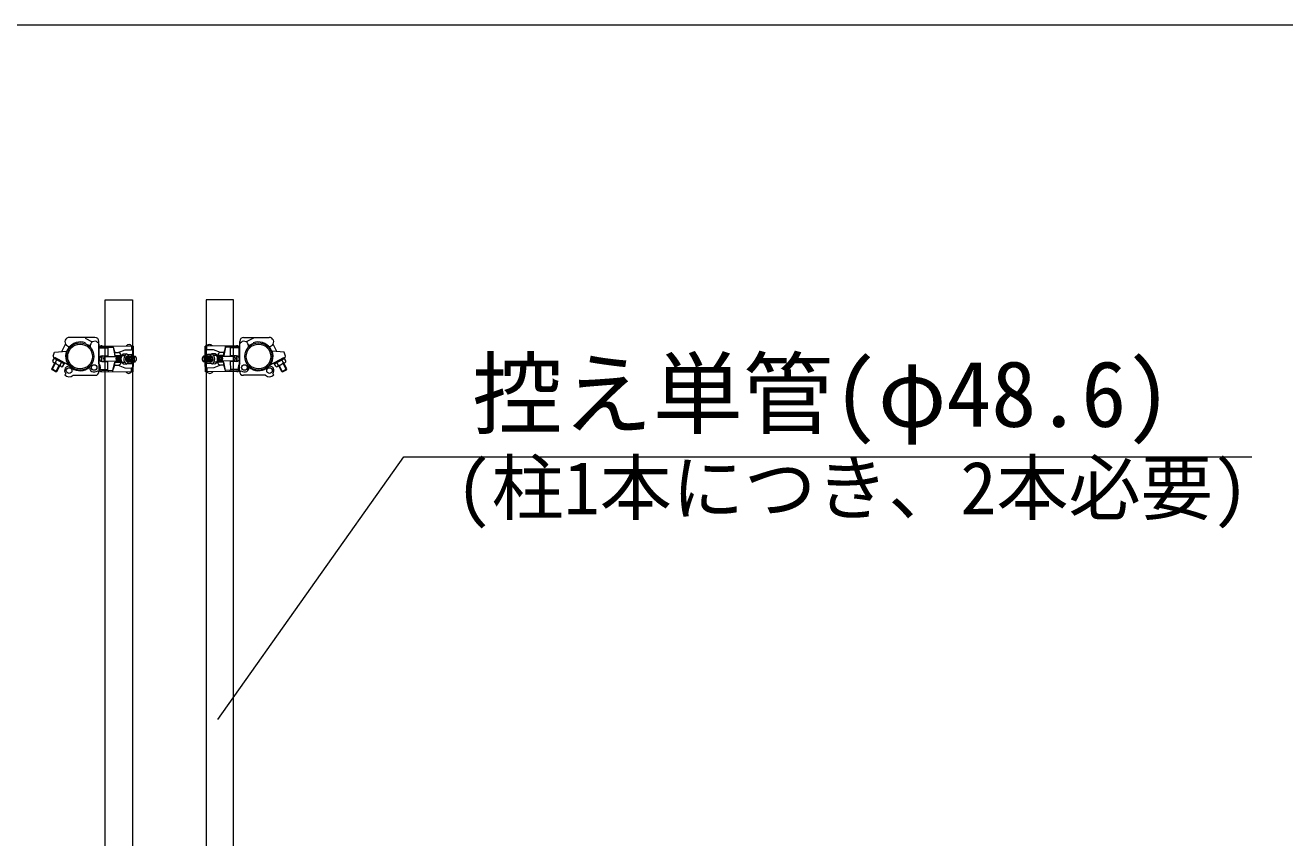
# Model space of a CAD drawing. Units: millimetres, scale not verified. Extents: x -9305 to 9305, y -6415 to 6415.
# Drawn here: x -8154 to -5919, y 4974 to 6415 of the extents above; entities that cross this region are included whole.
import ezdxf
from ezdxf.enums import TextEntityAlignment as Align

# ---------------------------------------------------------------- set-up
doc = ezdxf.new("R2010")
doc.units = ezdxf.units.MM
doc.header["$LTSCALE"] = 40
for name, color, linetype, lineweight in [('0-4_CYG-135', 7, 'Continuous', 9), ('0-A_TEXT', 7, 'Continuous', 9), ('0-D_図面枠', 7, 'Continuous', 9)]:
    doc.layers.add(name, color=color, linetype=linetype, lineweight=lineweight)
doc.styles.add('ＭＳ ゴシック', font='')
doc.styles.get('ＭＳ ゴシック').set_extended_font_data('MS Gothic')

msp = doc.modelspace()

# ---------------------------------------------------------------- linework, layer by layer
at = {"layer": '0-4_CYG-135'}
for p, q in [((-8029.88, 5861.3), (-8075.18, 5861.41)), ((-8047.42, 5860.12), (-8034.58, 5853.25)), ((-7766.07, 5861.3), (-7720.77, 5861.41)), ((-7748.53, 5860.12), (-7761.36, 5853.25)), ((-8104.26, 5828.18), (-8101.69, 5835.18)), ((-8101.69, 5835.18), (-8080.42, 5837.12)), ((-8088.86, 5836.35), (-8081.99, 5849.19)), ((-8078.82, 5836.53), (-8080.42, 5837.12)), ((-8079.54, 5836.8), (-8074.94, 5845.42)), ((-8046.98, 5850.8), (-8038.36, 5846.2)), ((-8022.99, 5815.21), (-8022.89, 5854.29)), ((-8022.64, 5805.79), (-8022.2, 5841.78)), ((-8022.47, 5801.14), (-8022.36, 5846.44)), ((-8021.83, 5842.78), (-8006.49, 5842.6)), ((-8018.09, 5844.24), (-7997.47, 5843.98)), ((-8017.14, 5846.72), (-7961.44, 5846.05)), ((-8006.66, 5828.6), (-8006.49, 5842.6)), ((-8005.47, 5844.08), (-8005.44, 5846.58)), ((-7997.47, 5843.98), (-7997.44, 5846.48)), ((-7997.47, 5843.98), (-7994.65, 5829.45)), ((-7997.47, 5843.98), (-7994.58, 5834.45)), ((-7994.65, 5829.45), (-7994.58, 5834.45)), ((-7994.58, 5834.45), (-7988.59, 5834.38)), ((-7988.59, 5834.38), (-7976.53, 5839.23)), ((-7976.53, 5839.23), (-7965.53, 5839.1)), ((-7964.53, 5838.96), (-7964.44, 5846.08)), ((-7964.49, 5842.08), (-7961.49, 5842.05)), ((-7964.48, 5843.08), (-7961.48, 5843.05)), ((-7961.66, 5828.05), (-7961.44, 5846.05)), ((-7778.81, 5846.72), (-7834.51, 5846.05)), ((-7834.29, 5828.05), (-7834.51, 5846.05)), ((-7831.47, 5843.08), (-7834.47, 5843.05)), ((-7831.46, 5842.08), (-7834.46, 5842.05)), ((-7831.42, 5838.96), (-7831.51, 5846.08)), ((-7819.42, 5839.23), (-7830.42, 5839.1)), ((-7807.36, 5834.38), (-7819.42, 5839.23)), ((-7801.36, 5834.45), (-7807.36, 5834.38)), ((-7798.48, 5843.98), (-7801.36, 5834.45)), ((-7801.3, 5829.45), (-7801.36, 5834.45)), ((-7798.48, 5843.98), (-7801.3, 5829.45)), ((-7798.48, 5843.98), (-7798.51, 5846.48)), ((-7777.86, 5844.24), (-7798.48, 5843.98)), ((-7790.48, 5844.08), (-7790.51, 5846.58)), ((-7774.12, 5842.78), (-7789.46, 5842.6)), ((-7789.29, 5828.6), (-7789.46, 5842.6)), ((-7773.32, 5805.79), (-7773.75, 5841.78)), ((-7773.48, 5801.14), (-7773.59, 5846.44)), ((-7772.96, 5815.21), (-7773.06, 5854.29)), ((-7748.97, 5850.8), (-7757.59, 5846.2)), ((-7716.4, 5836.8), (-7721.01, 5845.42)), ((-7717.12, 5836.53), (-7715.54, 5837.12)), ((-7694.26, 5835.18), (-7715.54, 5837.12)), ((-7707.09, 5836.35), (-7713.96, 5849.19)), ((-7691.69, 5828.18), (-7694.26, 5835.18)), ((-8106.25, 5805.94), (-8101.1, 5815.58)), ((-8106.08, 5804.15), (-8100.22, 5815.1)), ((-8104.57, 5819.7), (-8101.26, 5825.87)), ((-8090.08, 5809.68), (-8103.3, 5816.76)), ((-8084.57, 5814.68), (-8102.14, 5824.07)), ((-8077.2, 5813), (-8101.26, 5825.87)), ((-8100.16, 5817.34), (-8097.8, 5821.75)), ((-8099.02, 5800.38), (-8093.16, 5811.33)), ((-8091.33, 5812.64), (-8088.98, 5817.03)), ((-8086.93, 5810.27), (-8083.63, 5816.44)), ((-8018.48, 5818.84), (-8018.36, 5828.64)), ((-8017.48, 5818.72), (-8017.36, 5828.72)), ((-8017.48, 5818.72), (-8006.78, 5818.6)), ((-8017.36, 5828.72), (-8006.66, 5828.6)), ((-8013.27, 5819.68), (-7991.56, 5819.41)), ((-8013.17, 5827.68), (-7991.47, 5827.41)), ((-8009.28, 5818.63), (-8009.27, 5819.63)), ((-8009.17, 5827.62), (-8009.16, 5828.62)), ((-8006.95, 5804.6), (-8006.78, 5818.6)), ((-7997.97, 5802.99), (-7994.79, 5817.45)), ((-7997.97, 5802.99), (-7994.85, 5812.45)), ((-7994.85, 5812.45), (-7994.79, 5817.45)), ((-7994.85, 5812.45), (-7988.85, 5812.38)), ((-7994.79, 5817.45), (-7982.93, 5817.31)), ((-7994.65, 5829.45), (-7982.78, 5829.31)), ((-7991.56, 5819.41), (-7983.98, 5819.32)), ((-7991.47, 5827.41), (-7983.89, 5827.32)), ((-7990.78, 5818.4), (-7983.53, 5818.32)), ((-7990.66, 5828.4), (-7983.4, 5828.31)), ((-7988.85, 5812.38), (-7976.92, 5807.23)), ((-7981.93, 5817.3), (-7976.93, 5817.24)), ((-7981.78, 5829.3), (-7976.79, 5829.23)), ((-7979.83, 5814.27), (-7973.83, 5814.2)), ((-7979.61, 5832.27), (-7973.61, 5832.2)), ((-7974.12, 5819.2), (-7959.82, 5819.03)), ((-7974.02, 5827.2), (-7959.72, 5827.03)), ((-7972.78, 5818.18), (-7958.78, 5818.02)), ((-7972.66, 5828.18), (-7958.66, 5828.01)), ((-7972.46, 5815.18), (-7965.82, 5815.1)), ((-7972.27, 5831.18), (-7965.62, 5831.1)), ((-7964.82, 5815.09), (-7964.79, 5818.09)), ((-7964.66, 5828.09), (-7964.63, 5831.21)), ((-7962, 5800.05), (-7961.78, 5818.05)), ((-7823.29, 5828.18), (-7837.29, 5828.01)), ((-7823.17, 5818.18), (-7837.17, 5818.02)), ((-7821.93, 5827.2), (-7836.22, 5827.03)), ((-7821.83, 5819.2), (-7836.13, 5819.03)), ((-7833.95, 5800.05), (-7834.17, 5818.05)), ((-7831.28, 5828.09), (-7831.32, 5831.21)), ((-7831.13, 5815.09), (-7831.16, 5818.09)), ((-7823.68, 5831.18), (-7830.32, 5831.1)), ((-7823.49, 5815.18), (-7830.13, 5815.1)), ((-7816.34, 5832.27), (-7822.34, 5832.2)), ((-7816.12, 5814.27), (-7822.12, 5814.2)), ((-7814.16, 5829.3), (-7819.16, 5829.23)), ((-7807.1, 5812.38), (-7819.04, 5807.23)), ((-7814.02, 5817.3), (-7819.02, 5817.24)), ((-7801.3, 5829.45), (-7813.16, 5829.31)), ((-7801.16, 5817.45), (-7813.02, 5817.31)), ((-7805.29, 5828.4), (-7812.54, 5828.31)), ((-7805.17, 5818.4), (-7812.42, 5818.32)), ((-7804.48, 5827.41), (-7812.06, 5827.32)), ((-7804.38, 5819.41), (-7811.96, 5819.32)), ((-7801.1, 5812.45), (-7807.1, 5812.38)), ((-7782.78, 5827.68), (-7804.48, 5827.41)), ((-7782.68, 5819.68), (-7804.38, 5819.41)), ((-7797.98, 5802.99), (-7801.16, 5817.45)), ((-7801.1, 5812.45), (-7801.16, 5817.45)), ((-7797.98, 5802.99), (-7801.1, 5812.45)), ((-7778.59, 5828.72), (-7789.29, 5828.6)), ((-7778.47, 5818.72), (-7789.17, 5818.6)), ((-7789, 5804.6), (-7789.17, 5818.6)), ((-7786.78, 5827.62), (-7786.79, 5828.62)), ((-7786.67, 5818.63), (-7786.68, 5819.63)), ((-7778.47, 5818.72), (-7778.59, 5828.72)), ((-7777.47, 5818.84), (-7777.59, 5828.64)), ((-7718.75, 5813), (-7694.68, 5825.87)), ((-7709.02, 5810.27), (-7712.32, 5816.44)), ((-7711.38, 5814.68), (-7693.81, 5824.07)), ((-7704.62, 5812.64), (-7706.97, 5817.03)), ((-7705.87, 5809.68), (-7692.64, 5816.76)), ((-7696.92, 5800.38), (-7702.78, 5811.33)), ((-7695.79, 5817.34), (-7698.15, 5821.75)), ((-7689.87, 5804.15), (-7695.73, 5815.1)), ((-7689.7, 5805.94), (-7694.85, 5815.58)), ((-7691.38, 5819.7), (-7694.68, 5825.87)), ((-8097.44, 5801.22), (-8106.25, 5805.94)), ((-8106.08, 5804.15), (-8106.25, 5805.94)), ((-8099.02, 5800.38), (-8106.08, 5804.15)), ((-8099.02, 5800.38), (-8097.44, 5801.22)), ((-8097.44, 5801.22), (-8092.28, 5810.86)), ((-8083.56, 5794.8), (-8081.44, 5796.92)), ((-8068.57, 5794.25), (-8029.49, 5794.15)), ((-8023.54, 5800.21), (-8025.66, 5802.34)), ((-8022.55, 5804.79), (-8006.95, 5804.6)), ((-8018.13, 5803.23), (-7997.97, 5802.99)), ((-8017.7, 5800.73), (-7962, 5800.05)), ((-8009.02, 5802.64), (-8007.2, 5804.34)), ((-8006, 5800.58), (-8005.97, 5803.08)), ((-7998, 5800.49), (-7997.97, 5802.99)), ((-7976.92, 5807.23), (-7965.92, 5807.1)), ((-7965, 5800.08), (-7964.92, 5807.09)), ((-7964.97, 5803.09), (-7961.96, 5803.05)), ((-7964.96, 5804.09), (-7961.95, 5804.05)), ((-7830.99, 5804.09), (-7834, 5804.05)), ((-7830.98, 5803.09), (-7833.98, 5803.05)), ((-7778.25, 5800.73), (-7833.95, 5800.05)), ((-7830.94, 5800.08), (-7831.03, 5807.09)), ((-7819.04, 5807.23), (-7830.04, 5807.1)), ((-7777.82, 5803.23), (-7797.98, 5802.99)), ((-7797.95, 5800.49), (-7797.98, 5802.99)), ((-7789.95, 5800.58), (-7789.98, 5803.08)), ((-7773.4, 5804.79), (-7789, 5804.6)), ((-7786.93, 5802.64), (-7788.76, 5804.34)), ((-7772.4, 5800.21), (-7770.29, 5802.34)), ((-7727.38, 5794.25), (-7766.46, 5794.15)), ((-7712.38, 5794.8), (-7714.51, 5796.92)), ((-7698.52, 5801.22), (-7703.67, 5810.86)), ((-7698.52, 5801.22), (-7689.7, 5805.94)), ((-7696.92, 5800.38), (-7698.52, 5801.22)), ((-7696.92, 5800.38), (-7689.87, 5804.15)), ((-7689.87, 5804.15), (-7689.7, 5805.94))]:
    msp.add_line(p, q, dxfattribs=at)
for points in [[(-8011.96, 3951.78), (-8011.96, 5928.07), (-7963.36, 5928.07), (-7963.36, 3951.19)], [(-7783.99, 3951.78), (-7783.99, 5928.07), (-7832.59, 5928.07), (-7832.59, 3951.19)]]:
    msp.add_lwpolyline(points, dxfattribs=at)
for centre, radius in [((-8056.26, 5827.52), 24.3), ((-8056.26, 5827.52), 24.3), ((-8056.26, 5827.52), 22), ((-8056.26, 5827.52), 22), ((-7739.69, 5827.52), 24.3), ((-7739.69, 5827.52), 24.3), ((-7739.69, 5827.52), 22), ((-7739.69, 5827.52), 22), ((-8031.3, 5808.01), 5), ((-7764.64, 5808.01), 5), ((-8075.77, 5802.56), 5), ((-7720.18, 5802.56), 5)]:
    msp.add_circle(centre, radius, dxfattribs=at)
for centre, radius, start, end in [((-8075.2, 5853.41), 8, 89.862, 293.402), ((-8029.89, 5854.3), 7, 359.862, 89.862), ((-7766.06, 5854.3), 7, 90.138, 180.138), ((-7720.75, 5853.41), 8, 246.598, 90.138), ((-8056.26, 5828.07), 25.8, 159.446, 311.149), ((-8055.71, 5827.52), 25.8, 69.446, 221.149), ((-8030.36, 5846.46), 8, 359.862, 203.402), ((-8017.2, 5841.72), 5, 89.306, 179.306), ((-8017.69, 5842.23), 2, 89.306, 165.436), ((-7988.65, 5829.38), 5, 359.306, 89.306), ((-7969.49, 5842.4), 6.25, 36.175, 142.436), ((-7965.58, 5835.1), 4, 269.306, 89.306), ((-7830.37, 5835.1), 4, 90.694, 270.694), ((-7826.46, 5842.4), 6.25, 37.564, 143.825), ((-7807.3, 5829.38), 5, 90.694, 180.694), ((-7778.75, 5841.72), 5, 0.694, 90.694), ((-7778.26, 5842.23), 2, 14.564, 90.694), ((-7765.59, 5846.46), 8, 336.598, 180.138), ((-7739.69, 5828.07), 25.8, 228.851, 20.554), ((-7740.24, 5827.52), 25.8, 318.851, 110.554), ((-8102.1, 5819.02), 2.56, 164.543, 319.181), ((-8099.26, 5828.17), 5, 179.862, 233.966), ((-8093.28, 5819.6), 7.23, 198.208, 285.657), ((-8088.87, 5811.94), 2.56, 164.541, 319.183), ((-8031.3, 5808.01), 11, 314.862, 40.876), ((-8017.42, 5823.72), 5, 89.306, 269.306), ((-8008.64, 5823.62), 6.08, 138.194, 220.418), ((-7985.47, 5823.34), 7.25, 135.703, 222.909), ((-7984.97, 5823.33), 6.25, 126.176, 232.436), ((-7982.97, 5823.31), 6.25, 126.176, 232.436), ((-7988.79, 5817.38), 5, 269.306, 359.306), ((-7980.97, 5823.28), 6.25, 126.176, 232.436), ((-7978.97, 5823.26), 6.25, 144.494, 214.118), ((-7974.12, 5823.2), 10.6, 121.197, 237.415), ((-7973.12, 5823.19), 10.6, 121.197, 237.415), ((-7968.12, 5823.13), 10.6, 121.197, 237.415), ((-7970.06, 5823.15), 5.67, 117.379, 241.233), ((-7968.97, 5823.14), 6.25, 126.176, 232.436), ((-7979.32, 5823.26), 10.6, 301.197, 331.161), ((-7979.32, 5823.26), 10.6, 27.45, 57.415), ((-7966.97, 5823.12), 6.25, 126.176, 232.436), ((-7964.97, 5823.09), 6.25, 126.176, 232.436), ((-7962.97, 5823.06), 6.25, 126.176, 232.436), ((-7960.97, 5823.04), 6.25, 126.176, 232.436), ((-7965.87, 5811.1), 4, 269.306, 89.306), ((-7958.97, 5823.02), 6.25, 126.176, 232.436), ((-7956.97, 5822.99), 6.25, 126.176, 232.436), ((-7954.97, 5822.97), 6.25, 126.176, 232.436), ((-7953.97, 5822.96), 6.25, 132.15, 226.463), ((-7962.47, 5823.06), 6.25, 306.176, 52.436), ((-7833.48, 5823.06), 6.25, 127.564, 233.824), ((-7841.98, 5822.96), 6.25, 313.537, 47.85), ((-7840.98, 5822.97), 6.25, 307.564, 53.824), ((-7838.98, 5822.99), 6.25, 307.564, 53.824), ((-7830.08, 5811.1), 4, 90.694, 270.694), ((-7836.98, 5823.02), 6.25, 307.564, 53.824), ((-7834.98, 5823.04), 6.25, 307.564, 53.824), ((-7832.98, 5823.06), 6.25, 307.564, 53.824), ((-7830.98, 5823.09), 6.25, 307.564, 53.824), ((-7816.63, 5823.26), 10.6, 122.585, 152.55), ((-7816.63, 5823.26), 10.6, 208.839, 238.803), ((-7828.98, 5823.12), 6.25, 307.564, 53.824), ((-7826.98, 5823.14), 6.25, 307.564, 53.824), ((-7825.9, 5823.15), 5.67, 298.767, 62.621), ((-7827.83, 5823.13), 10.6, 302.585, 58.803), ((-7822.83, 5823.19), 10.6, 302.585, 58.803), ((-7821.83, 5823.2), 10.6, 302.585, 58.803), ((-7807.16, 5817.38), 5, 180.694, 270.694), ((-7816.98, 5823.26), 6.25, 325.882, 35.506), ((-7814.98, 5823.28), 6.25, 307.564, 53.824), ((-7812.98, 5823.31), 6.25, 307.564, 53.824), ((-7810.98, 5823.33), 6.25, 307.564, 53.824), ((-7810.48, 5823.34), 7.25, 317.091, 44.297), ((-7787.32, 5823.62), 6.08, 319.582, 41.806), ((-7778.53, 5823.72), 5, 270.694, 90.694), ((-7764.64, 5808.01), 11, 139.124, 225.138), ((-7707.08, 5811.94), 2.56, 220.817, 15.459), ((-7702.66, 5819.6), 7.23, 254.343, 341.792), ((-7693.85, 5819.02), 2.56, 220.819, 15.457), ((-7696.69, 5828.17), 5, 306.034, 0.138), ((-8075.77, 5802.56), 8, 71.788, 224.862), ((-8075.77, 5802.56), 11, 224.862, 310.876), ((-8031.3, 5808.01), 8, 161.788, 314.862), ((-8029.47, 5801.15), 7, 269.862, 359.862), ((-8017.64, 5805.73), 5, 179.306, 269.306), ((-8018.14, 5805.23), 2, 196.705, 269.306), ((-7969.96, 5803.9), 6.25, 216.176, 322.436), ((-7826, 5803.9), 6.25, 217.564, 323.824), ((-7778.32, 5805.73), 5, 270.694, 0.694), ((-7777.81, 5805.23), 2, 270.694, 343.295), ((-7766.48, 5801.15), 7, 180.138, 270.138), ((-7764.64, 5808.01), 8, 225.138, 18.212), ((-7720.18, 5802.56), 11, 229.124, 315.138), ((-7720.18, 5802.56), 8, 315.138, 108.212)]:
    msp.add_arc(centre, radius, start, end, dxfattribs=at)
at = {"layer": '0-A_TEXT'}
for p, q in [((-7811.96, 5183.82), (-7481.64, 5649.47)), ((-7481.64, 5649.47), (-5977.16, 5649.47))]:
    msp.add_line(p, q, dxfattribs=at)
at = {"layer": '0-D_図面枠'}
msp.add_lwpolyline([(-9304.61, -6414.98), (9304.61, -6414.98), (9304.61, 6414.98), (-9304.61, 6414.98)], dxfattribs=at)

# ---------------------------------------------------------------- texts
at = {"layer": '0-A_TEXT', "style": 'ＭＳ ゴシック'}
for s, height, p in [('控え単管(φ48.6)', 117.3, (-7360.24, 5667.62)), ('(柱1本につき、2本必要)', 93.84, (-7389.9, 5519.52))]:
    msp.add_text(s, height=height, dxfattribs=at).set_placement(p, align=Align.BOTTOM_LEFT)

doc.saveas('drawing.dxf')
